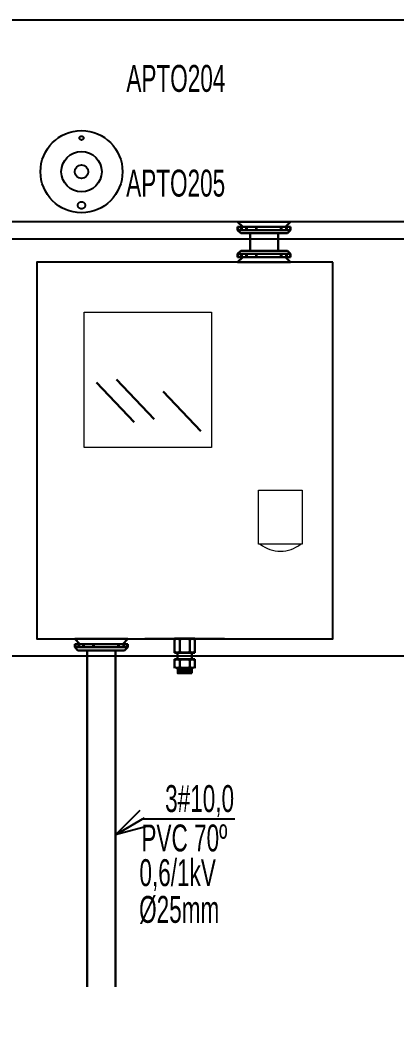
# Model space of a CAD drawing. Header units: millimetres. Extents: x 425 to 646, y 332 to 411.
# Drawn here: x 432.462 to 432.741, y 334.778 to 335.521 of the extents above; entities that cross this region are included whole.
import ezdxf

# ---------------------------------------------------------------- set-up
doc = ezdxf.new("R2010")
doc.units = ezdxf.units.MM
doc.linetypes.add('HIDDEN', pattern=[0.375, 0.25, -0.125])
for name, color, linetype in [('Arquitetura', 7, 'Continuous'), ('Cotas', 1, 'Continuous'), ('Elétrico', 5, 'Continuous'), ('QUADROS_E_CAIXAS', 240, 'Continuous'), ('texto', 7, 'Continuous')]:
    doc.layers.add(name, color=color, linetype=linetype)
doc.layers.add('DI-Fios', color=1, linetype='Continuous', lineweight=30)
doc.styles.add('ARIAL', font='arial.ttf')
doc.dimstyles.new('cota1-10', dxfattribs={"dimtxt": 0.02, "dimasz": 0.025, "dimexe": 0.005, "dimexo": 0.005, "dimgap": 0.005, "dimtad": 0, "dimtih": 1, "dimtoh": 1, "dimdec": 0, "dimlfac": 1000, "dimzin": 4, "dimdsep": 32, "dimtxsty": 'ARIAL', "dimblk": 'OBLIQUE', "dimcen": 0, "dimdle": 0.005, "dimclrd": 256, "dimclre": 256, "dimclrt": 2, "dimadec": 0, "dimazin": 1, "dimtfac": 1, "dimtdec": 0, "dimtix": 1, "dimtofl": 0, "dimtmove": 1, "dimatfit": 3, "dimldrblk": 'OPEN30', "dimfxl": 0, "dimtolj": 1, "dimtzin": 0, "dimlwd": -1, "dimlwe": -1, "dimarcsym": 0})

# ---------------------------------------------------------------- blocks, each defined once
blk = doc.blocks.new('_Oblique')
at = {"color": 0, "linetype": 'ByBlock', "lineweight": -2}
blk.add_line((-0.5, -0.5), (0.5, 0.5), dxfattribs=at)
blk = doc.blocks.new('_Open30')
at = {"color": 0, "linetype": 'ByBlock', "lineweight": -2}
for p, q in [((-1, 0.268), (0, 0)), ((0, 0), (-1, -0.268)), ((0, 0), (-1, 0))]:
    blk.add_line(p, q, dxfattribs=at)

msp = doc.modelspace()

# ---------------------------------------------------------------- hatches: boundary and pattern name
at = {"layer": 'DI-Fios', "linetype": 'Continuous', "lineweight": 0}
for points in [[(432.5889, 335.06063), (432.59067, 335.06063), (432.59166, 335.05964), (432.59166, 335.06088), (432.57666, 335.06088), (432.57666, 335.05964), (432.57765, 335.06063), (432.57942, 335.06063), (432.58041, 335.05964), (432.5814, 335.06063), (432.58692, 335.06063), (432.58791, 335.05964)], [(432.5889, 335.06063), (432.59067, 335.06063), (432.59166, 335.05964), (432.59166, 335.06088), (432.57666, 335.06088), (432.57666, 335.05964), (432.57765, 335.06063), (432.57942, 335.06063), (432.58041, 335.05964), (432.5814, 335.06063), (432.58692, 335.06063), (432.58791, 335.05964)], [(432.59166, 335.05031), (432.59166, 335.05155), (432.59067, 335.05056), (432.5889, 335.05056), (432.58791, 335.05155), (432.58692, 335.05056), (432.5814, 335.05056), (432.58041, 335.05155), (432.57942, 335.05056), (432.57765, 335.05056), (432.57666, 335.05155), (432.57666, 335.05031)]]:
    msp.add_hatch(color=256, dxfattribs=at).paths.add_polyline_path(points)
at = {"layer": 'DI-Fios'}
for points in [[(432.5889, 335.06063), (432.59067, 335.06063), (432.59166, 335.05964), (432.59166, 335.06088), (432.57666, 335.06088), (432.57666, 335.05964), (432.57765, 335.06063), (432.57942, 335.06063), (432.58041, 335.05964), (432.5814, 335.06063), (432.58692, 335.06063), (432.58791, 335.05964)], [(432.59166, 335.05031), (432.59166, 335.05155), (432.59067, 335.05056), (432.5889, 335.05056), (432.58791, 335.05155), (432.58692, 335.05056), (432.5814, 335.05056), (432.58041, 335.05155), (432.57942, 335.05056), (432.57765, 335.05056), (432.57666, 335.05155), (432.57666, 335.05031)]]:
    msp.add_hatch(color=256, dxfattribs=at).paths.add_polyline_path(points)
at = {"layer": 'DI-Fios', "linetype": 'Continuous', "lineweight": 0}
h = msp.add_hatch(color=256, dxfattribs=at)
h.paths.add_polyline_path([(432.59166, 335.03885), (432.59166, 335.04009), (432.59067, 335.0391), (432.5889, 335.0391), (432.58791, 335.04009), (432.58692, 335.0391), (432.5814, 335.0391), (432.58041, 335.04009), (432.57942, 335.0391), (432.57765, 335.0391), (432.57666, 335.04009), (432.57666, 335.03885)])
h.paths.add_polyline_path([(432.57666, 335.0456), (432.57666, 335.04437), (432.57765, 335.04535), (432.57942, 335.04535), (432.58041, 335.04437), (432.5814, 335.04535), (432.58692, 335.04535), (432.58791, 335.04437), (432.5889, 335.04535), (432.59067, 335.04535), (432.59166, 335.04437), (432.59166, 335.0456)])
at = {"layer": 'DI-Fios'}
h = msp.add_hatch(color=256, dxfattribs=at)
h.paths.add_polyline_path([(432.59166, 335.03885), (432.59166, 335.04009), (432.59067, 335.0391), (432.5889, 335.0391), (432.58791, 335.04009), (432.58692, 335.0391), (432.5814, 335.0391), (432.58041, 335.04009), (432.57942, 335.0391), (432.57765, 335.0391), (432.57666, 335.04009), (432.57666, 335.03885)])
h.paths.add_polyline_path([(432.57666, 335.0456), (432.57666, 335.04437), (432.57765, 335.04535), (432.57942, 335.04535), (432.58041, 335.04437), (432.5814, 335.04535), (432.58692, 335.04535), (432.58791, 335.04437), (432.5889, 335.04535), (432.59067, 335.04535), (432.59166, 335.04437), (432.59166, 335.0456)])

# ---------------------------------------------------------------- linework, layer by layer
at = {"layer": 'Arquitetura'}
msp.add_line((432.61375, 335.06063), (432.55458, 335.06063), dxfattribs=at)
at = {"layer": 'Cotas', "color": 3, "linetype": 'HIDDEN', "ltscale": 10}
for p, q in [((434.47666, 335.35783), (431.49181, 335.35783)), ((431.49181, 335.04796), (433.87166, 335.04796))]:
    msp.add_line(p, q, dxfattribs=at)
at = {"layer": 'DI-Fios'}
for p, q in [((432.66292, 335.37063), (432.62347, 335.37063)), ((432.62729, 335.36682), (432.62347, 335.37063)), ((432.66292, 335.36682), (432.62347, 335.36682)), ((432.62347, 335.36682), (432.62347, 335.36446)), ((432.66292, 335.36446), (432.62347, 335.36446)), ((432.62584, 335.3621), (432.62347, 335.36446)), ((432.62393, 335.36682), (432.62393, 335.36446)), ((432.62616, 335.36682), (432.62616, 335.36446)), ((432.62661, 335.36682), (432.62661, 335.36446)), ((432.62978, 335.36682), (432.62978, 335.36446)), ((432.63024, 335.36682), (432.63024, 335.36446)), ((432.63719, 335.36682), (432.63719, 335.36446)), ((432.63764, 335.36682), (432.63764, 335.36446)), ((432.65571, 335.36682), (432.65571, 335.36446)), ((432.65616, 335.36682), (432.65616, 335.36446)), ((432.65911, 335.36682), (432.66292, 335.37063)), ((432.65961, 335.36682), (432.65961, 335.36446)), ((432.66006, 335.36682), (432.66006, 335.36446)), ((432.66056, 335.3621), (432.66292, 335.36446)), ((432.66247, 335.36682), (432.66247, 335.36446)), ((432.66292, 335.36682), (432.66292, 335.36446)), ((432.62584, 335.3621), (432.66056, 335.3621)), ((432.6327, 335.3621), (432.6327, 335.34917)), ((432.6537, 335.3621), (432.6537, 335.34917)), ((432.62584, 335.34917), (432.62347, 335.34681)), ((432.66292, 335.34681), (432.62347, 335.34681)), ((432.62347, 335.34444), (432.62347, 335.34681)), ((432.66292, 335.34444), (432.62347, 335.34444)), ((432.62729, 335.34444), (432.62347, 335.34063)), ((432.62393, 335.34444), (432.62393, 335.34681)), ((432.62584, 335.34917), (432.66056, 335.34917)), ((432.62616, 335.34444), (432.62616, 335.34681)), ((432.62661, 335.34444), (432.62661, 335.34681)), ((432.62978, 335.34444), (432.62978, 335.34681)), ((432.63024, 335.34444), (432.63024, 335.34681)), ((432.63719, 335.34444), (432.63719, 335.34681)), ((432.63764, 335.34444), (432.63764, 335.34681)), ((432.65571, 335.34444), (432.65571, 335.34681)), ((432.65616, 335.34444), (432.65616, 335.34681)), ((432.65911, 335.34444), (432.66292, 335.34063)), ((432.65961, 335.34444), (432.65961, 335.34681)), ((432.66006, 335.34444), (432.66006, 335.34681)), ((432.66056, 335.34917), (432.66292, 335.34681)), ((432.66247, 335.34444), (432.66247, 335.34681)), ((432.66292, 335.34444), (432.66292, 335.34681)), ((432.66292, 335.34063), (432.62347, 335.34063)), ((432.56138, 335.22391), (432.53353, 335.25333)), ((432.54648, 335.22171), (432.51864, 335.25113)), ((432.59604, 335.21512), (432.5682, 335.24454)), ((432.54186, 335.06063), (432.50242, 335.06063)), ((432.50623, 335.05682), (432.50242, 335.06063)), ((432.53805, 335.05682), (432.54186, 335.06063)), ((432.57666, 335.05964), (432.57765, 335.06063)), ((432.57942, 335.06063), (432.57765, 335.06063)), ((432.58041, 335.05964), (432.57941, 335.06064)), ((432.58041, 335.05964), (432.58141, 335.06064)), ((432.58692, 335.06063), (432.5814, 335.06063)), ((432.58791, 335.05964), (432.58691, 335.06064)), ((432.58791, 335.05964), (432.58891, 335.06064)), ((432.5889, 335.06063), (432.59067, 335.06063)), ((432.59166, 335.05964), (432.59067, 335.06063)), ((432.54186, 335.05682), (432.50242, 335.05682)), ((432.50242, 335.05682), (432.50242, 335.05446)), ((432.54186, 335.05446), (432.50242, 335.05446)), ((432.50478, 335.0521), (432.50242, 335.05446)), ((432.50287, 335.05682), (432.50287, 335.05446)), ((432.5051, 335.05682), (432.5051, 335.05446)), ((432.50556, 335.05682), (432.50556, 335.05446)), ((432.50872, 335.05682), (432.50872, 335.05446)), ((432.50918, 335.05682), (432.50918, 335.05446)), ((432.51613, 335.05682), (432.51613, 335.05446)), ((432.51659, 335.05682), (432.51659, 335.05446)), ((432.53465, 335.05682), (432.53465, 335.05446)), ((432.5351, 335.05682), (432.5351, 335.05446)), ((432.53855, 335.05682), (432.53855, 335.05446)), ((432.53901, 335.05682), (432.53901, 335.05446)), ((432.5395, 335.0521), (432.54186, 335.05446)), ((432.54141, 335.05682), (432.54141, 335.05446)), ((432.54186, 335.05682), (432.54186, 335.05446)), ((432.58041, 335.05964), (432.58041, 335.05155)), ((432.58791, 335.05964), (432.58791, 335.05155)), ((432.50478, 335.0521), (432.5395, 335.0521)), ((432.57666, 335.05155), (432.57765, 335.05056)), ((432.57666, 335.04437), (432.57765, 335.04535)), ((432.57942, 335.05056), (432.57765, 335.05056)), ((432.57942, 335.04535), (432.57765, 335.04535)), ((432.58041, 335.05155), (432.57941, 335.05055)), ((432.58041, 335.04437), (432.57941, 335.04537)), ((432.58041, 335.05155), (432.58141, 335.05055)), ((432.58041, 335.04437), (432.58141, 335.04537)), ((432.58692, 335.05056), (432.5814, 335.05056)), ((432.58692, 335.04535), (432.5814, 335.04535)), ((432.58791, 335.05155), (432.58691, 335.05055)), ((432.58791, 335.04437), (432.58691, 335.04537)), ((432.58791, 335.05155), (432.58891, 335.05055)), ((432.58791, 335.04437), (432.58891, 335.04537)), ((432.5889, 335.05056), (432.59067, 335.05056)), ((432.5889, 335.04535), (432.59067, 335.04535)), ((432.59166, 335.05155), (432.59067, 335.05056)), ((432.59166, 335.04437), (432.59067, 335.04535)), ((432.57666, 335.04009), (432.57765, 335.0391)), ((432.57942, 335.0391), (432.57765, 335.0391)), ((432.57881, 335.0381), (432.57881, 335.0391)), ((432.57881, 335.0381), (432.57895, 335.038)), ((432.58952, 335.0381), (432.57881, 335.0381)), ((432.58939, 335.03799), (432.57882, 335.03787)), ((432.57895, 335.03798), (432.57882, 335.03788)), ((432.57882, 335.03787), (432.57895, 335.03777)), ((432.58939, 335.03776), (432.57882, 335.03764)), ((432.57895, 335.03775), (432.57882, 335.03765)), ((432.57882, 335.03763), (432.57895, 335.03754)), ((432.57894, 335.03776), (432.5895, 335.03787)), ((432.57894, 335.03753), (432.5895, 335.03764)), ((432.58041, 335.04009), (432.57941, 335.03909)), ((432.58041, 335.04437), (432.58041, 335.04009)), ((432.58041, 335.04009), (432.58141, 335.03909)), ((432.58692, 335.0391), (432.5814, 335.0391)), ((432.58791, 335.04009), (432.58691, 335.03909)), ((432.58791, 335.04437), (432.58791, 335.04009)), ((432.58791, 335.04009), (432.58891, 335.03909)), ((432.5889, 335.0391), (432.59067, 335.0391)), ((432.58952, 335.0381), (432.58938, 335.038)), ((432.58938, 335.03798), (432.58951, 335.03788)), ((432.58951, 335.03787), (432.58938, 335.03777)), ((432.58938, 335.03775), (432.58951, 335.03765)), ((432.58951, 335.03763), (432.58938, 335.03754)), ((432.58952, 335.0381), (432.58952, 335.0391)), ((432.59166, 335.04009), (432.59067, 335.0391)), ((432.58939, 335.03522), (432.57881, 335.0351)), ((432.57895, 335.03521), (432.57881, 335.0351)), ((432.58939, 335.03753), (432.57882, 335.03741)), ((432.57895, 335.03752), (432.57882, 335.03742)), ((432.57882, 335.0374), (432.57895, 335.0373)), ((432.58939, 335.0373), (432.57882, 335.03718)), ((432.57895, 335.03729), (432.57882, 335.03719)), ((432.57882, 335.03717), (432.57895, 335.03707)), ((432.58939, 335.03707), (432.57882, 335.03695)), ((432.57895, 335.03706), (432.57882, 335.03696)), ((432.57882, 335.03694), (432.57895, 335.03684)), ((432.57895, 335.03683), (432.57882, 335.03673)), ((432.58939, 335.03683), (432.57882, 335.03672)), ((432.57882, 335.03671), (432.57895, 335.03661)), ((432.57895, 335.0366), (432.57882, 335.0365)), ((432.58939, 335.0366), (432.57882, 335.03649)), ((432.57882, 335.03648), (432.57895, 335.03638)), ((432.58939, 335.03637), (432.57882, 335.03626)), ((432.57895, 335.03636), (432.57882, 335.03627)), ((432.57882, 335.03625), (432.57895, 335.03615)), ((432.58939, 335.03614), (432.57882, 335.03603)), ((432.57895, 335.03613), (432.57882, 335.03603)), ((432.57882, 335.03602), (432.57895, 335.03592)), ((432.58939, 335.03591), (432.57882, 335.0358)), ((432.57895, 335.0359), (432.57882, 335.0358)), ((432.57882, 335.03579), (432.57895, 335.03569)), ((432.58939, 335.03568), (432.57882, 335.03556)), ((432.57895, 335.03567), (432.57882, 335.03557)), ((432.57882, 335.03556), (432.57895, 335.03546)), ((432.58939, 335.03545), (432.57882, 335.03533)), ((432.57895, 335.03544), (432.57882, 335.03534)), ((432.57882, 335.03533), (432.57895, 335.03523)), ((432.57894, 335.0373), (432.5895, 335.03741)), ((432.57894, 335.03707), (432.5895, 335.03718)), ((432.57894, 335.03683), (432.5895, 335.03695)), ((432.57894, 335.0366), (432.5895, 335.03672)), ((432.57894, 335.03637), (432.5895, 335.03649)), ((432.57894, 335.03614), (432.5895, 335.03626)), ((432.57894, 335.03591), (432.5895, 335.03603)), ((432.57894, 335.03568), (432.5895, 335.0358)), ((432.57894, 335.03545), (432.5895, 335.03556)), ((432.57894, 335.03522), (432.5895, 335.03533)), ((432.58938, 335.03752), (432.58951, 335.03742)), ((432.58951, 335.0374), (432.58938, 335.0373)), ((432.58938, 335.03729), (432.58951, 335.03719)), ((432.58951, 335.03717), (432.58938, 335.03707)), ((432.58938, 335.03706), (432.58951, 335.03696)), ((432.58951, 335.03694), (432.58938, 335.03684)), ((432.58938, 335.03683), (432.58951, 335.03673)), ((432.58951, 335.03671), (432.58938, 335.03661)), ((432.58938, 335.0366), (432.58951, 335.0365)), ((432.58951, 335.03648), (432.58938, 335.03638)), ((432.58938, 335.03636), (432.58951, 335.03627)), ((432.58951, 335.03625), (432.58938, 335.03615)), ((432.58938, 335.03613), (432.58951, 335.03603)), ((432.58951, 335.03602), (432.58938, 335.03592)), ((432.58938, 335.0359), (432.58951, 335.0358)), ((432.58951, 335.03579), (432.58938, 335.03569)), ((432.58938, 335.03567), (432.58951, 335.03557)), ((432.58951, 335.03556), (432.58938, 335.03546)), ((432.58938, 335.03544), (432.58951, 335.03534)), ((432.58951, 335.03533), (432.58938, 335.03523)), ((432.58938, 335.03521), (432.58952, 335.0351))]:
    msp.add_line(p, q, dxfattribs=at)
at = {"layer": 'DI-Fios', "linetype": 'Continuous', "lineweight": 0}
for p, q in [((432.59166, 335.06088), (432.57666, 335.06088)), ((432.57666, 335.06088), (432.57666, 335.05031)), ((432.59166, 335.06088), (432.57666, 335.06088)), ((432.57666, 335.05964), (432.57765, 335.06063)), ((432.57666, 335.05964), (432.57765, 335.06063)), ((432.57942, 335.06063), (432.57765, 335.06063)), ((432.57942, 335.06063), (432.57765, 335.06063)), ((432.58041, 335.05964), (432.57941, 335.06064)), ((432.58041, 335.05964), (432.57941, 335.06064)), ((432.58041, 335.05964), (432.58141, 335.06064)), ((432.58041, 335.05964), (432.58141, 335.06064)), ((432.58692, 335.06063), (432.5814, 335.06063)), ((432.58692, 335.06063), (432.5814, 335.06063)), ((432.58791, 335.05964), (432.58691, 335.06064)), ((432.58791, 335.05964), (432.58691, 335.06064)), ((432.58791, 335.05964), (432.58891, 335.06064)), ((432.58791, 335.05964), (432.58891, 335.06064)), ((432.5889, 335.06063), (432.59067, 335.06063)), ((432.5889, 335.06063), (432.59067, 335.06063)), ((432.59166, 335.05964), (432.59067, 335.06063)), ((432.59166, 335.05964), (432.59067, 335.06063)), ((432.59166, 335.06088), (432.59166, 335.05031)), ((432.58041, 335.05964), (432.58041, 335.05155)), ((432.58791, 335.05964), (432.58791, 335.05155)), ((432.57666, 335.05155), (432.57765, 335.05056)), ((432.59166, 335.05031), (432.57666, 335.05031)), ((432.57666, 335.0456), (432.57666, 335.03885)), ((432.59166, 335.0456), (432.57666, 335.0456)), ((432.57666, 335.04437), (432.57765, 335.04535)), ((432.57942, 335.05056), (432.57765, 335.05056)), ((432.57942, 335.04535), (432.57765, 335.04535)), ((432.57881, 335.0456), (432.57881, 335.05031)), ((432.58041, 335.05155), (432.57941, 335.05055)), ((432.58041, 335.04437), (432.57941, 335.04537)), ((432.58041, 335.05155), (432.58141, 335.05055)), ((432.58041, 335.04437), (432.58141, 335.04537)), ((432.58692, 335.05056), (432.5814, 335.05056)), ((432.58692, 335.04535), (432.5814, 335.04535)), ((432.58791, 335.05155), (432.58691, 335.05055)), ((432.58791, 335.04437), (432.58691, 335.04537)), ((432.58791, 335.05155), (432.58891, 335.05055)), ((432.58791, 335.04437), (432.58891, 335.04537)), ((432.5889, 335.05056), (432.59067, 335.05056)), ((432.5889, 335.04535), (432.59067, 335.04535)), ((432.58952, 335.0456), (432.58952, 335.05056)), ((432.59166, 335.05155), (432.59067, 335.05056)), ((432.59166, 335.04437), (432.59067, 335.04535)), ((432.59166, 335.0456), (432.59166, 335.03885)), ((432.57666, 335.04009), (432.57765, 335.0391)), ((432.57942, 335.0391), (432.57765, 335.0391)), ((432.57881, 335.0381), (432.57881, 335.0391)), ((432.58952, 335.0381), (432.57881, 335.0381)), ((432.57881, 335.0381), (432.57895, 335.038)), ((432.58939, 335.03799), (432.57882, 335.03787)), ((432.57895, 335.03798), (432.57882, 335.03788)), ((432.57882, 335.03787), (432.57895, 335.03777)), ((432.58939, 335.03776), (432.57882, 335.03764)), ((432.57895, 335.03775), (432.57882, 335.03765)), ((432.57882, 335.03763), (432.57895, 335.03754)), ((432.57894, 335.03776), (432.5895, 335.03787)), ((432.57894, 335.03753), (432.5895, 335.03764)), ((432.58041, 335.04009), (432.57941, 335.03909)), ((432.58041, 335.04437), (432.58041, 335.04009)), ((432.58041, 335.04009), (432.58141, 335.03909)), ((432.58692, 335.0391), (432.5814, 335.0391)), ((432.58791, 335.04009), (432.58691, 335.03909)), ((432.58791, 335.04437), (432.58791, 335.04009)), ((432.58791, 335.04009), (432.58891, 335.03909)), ((432.5889, 335.0391), (432.59067, 335.0391)), ((432.58952, 335.0381), (432.58938, 335.038)), ((432.58938, 335.03798), (432.58951, 335.03788)), ((432.58951, 335.03787), (432.58938, 335.03777)), ((432.58938, 335.03775), (432.58951, 335.03765)), ((432.58951, 335.03763), (432.58938, 335.03754)), ((432.58952, 335.0381), (432.58952, 335.0391)), ((432.59166, 335.04009), (432.59067, 335.0391)), ((432.58939, 335.03522), (432.57881, 335.0351)), ((432.57895, 335.03521), (432.57881, 335.0351)), ((432.58939, 335.03753), (432.57882, 335.03741)), ((432.57895, 335.03752), (432.57882, 335.03742)), ((432.57882, 335.0374), (432.57895, 335.0373)), ((432.58939, 335.0373), (432.57882, 335.03718)), ((432.57895, 335.03729), (432.57882, 335.03719)), ((432.57882, 335.03717), (432.57895, 335.03707)), ((432.58939, 335.03707), (432.57882, 335.03695)), ((432.57895, 335.03706), (432.57882, 335.03696)), ((432.57882, 335.03694), (432.57895, 335.03684)), ((432.58939, 335.03683), (432.57882, 335.03672)), ((432.57895, 335.03683), (432.57882, 335.03673)), ((432.57882, 335.03671), (432.57895, 335.03661)), ((432.58939, 335.0366), (432.57882, 335.03649)), ((432.57895, 335.0366), (432.57882, 335.0365)), ((432.57882, 335.03648), (432.57895, 335.03638)), ((432.58939, 335.03637), (432.57882, 335.03626)), ((432.57895, 335.03636), (432.57882, 335.03627)), ((432.57882, 335.03625), (432.57895, 335.03615)), ((432.58939, 335.03614), (432.57882, 335.03603)), ((432.57895, 335.03613), (432.57882, 335.03603)), ((432.57882, 335.03602), (432.57895, 335.03592)), ((432.58939, 335.03591), (432.57882, 335.0358)), ((432.57895, 335.0359), (432.57882, 335.0358)), ((432.57882, 335.03579), (432.57895, 335.03569)), ((432.58939, 335.03568), (432.57882, 335.03556)), ((432.57895, 335.03567), (432.57882, 335.03557)), ((432.57882, 335.03556), (432.57895, 335.03546)), ((432.58939, 335.03545), (432.57882, 335.03533)), ((432.57895, 335.03544), (432.57882, 335.03534)), ((432.57882, 335.03533), (432.57895, 335.03523)), ((432.57894, 335.0373), (432.5895, 335.03741)), ((432.57894, 335.03707), (432.5895, 335.03718)), ((432.57894, 335.03683), (432.5895, 335.03695)), ((432.57894, 335.0366), (432.5895, 335.03672)), ((432.57894, 335.03637), (432.5895, 335.03649)), ((432.57894, 335.03614), (432.5895, 335.03626)), ((432.57894, 335.03591), (432.5895, 335.03603)), ((432.57894, 335.03568), (432.5895, 335.0358)), ((432.57894, 335.03545), (432.5895, 335.03556)), ((432.57894, 335.03522), (432.5895, 335.03533)), ((432.58938, 335.03752), (432.58951, 335.03742)), ((432.58951, 335.0374), (432.58938, 335.0373)), ((432.58938, 335.03729), (432.58951, 335.03719)), ((432.58951, 335.03717), (432.58938, 335.03707)), ((432.58938, 335.03706), (432.58951, 335.03696)), ((432.58951, 335.03694), (432.58938, 335.03684)), ((432.58938, 335.03683), (432.58951, 335.03673)), ((432.58951, 335.03671), (432.58938, 335.03661)), ((432.58938, 335.0366), (432.58951, 335.0365)), ((432.58951, 335.03648), (432.58938, 335.03638)), ((432.58938, 335.03636), (432.58951, 335.03627)), ((432.58951, 335.03625), (432.58938, 335.03615)), ((432.58938, 335.03613), (432.58951, 335.03603)), ((432.58951, 335.03602), (432.58938, 335.03592)), ((432.58938, 335.0359), (432.58951, 335.0358)), ((432.58951, 335.03579), (432.58938, 335.03569)), ((432.58938, 335.03567), (432.58951, 335.03557)), ((432.58951, 335.03556), (432.58938, 335.03546)), ((432.58938, 335.03544), (432.58951, 335.03534)), ((432.58951, 335.03533), (432.58938, 335.03523)), ((432.58938, 335.03521), (432.58952, 335.0351))]:
    msp.add_line(p, q, dxfattribs=at)
at = {"layer": 'DI-Fios', "linetype": 'Continuous'}
for p, q in [((432.59166, 335.06088), (432.57666, 335.06088)), ((432.57666, 335.06088), (432.57666, 335.05031)), ((432.59166, 335.06088), (432.59166, 335.05031)), ((432.59166, 335.05031), (432.57666, 335.05031)), ((432.57666, 335.0456), (432.57666, 335.03885)), ((432.59166, 335.0456), (432.57666, 335.0456)), ((432.57881, 335.0456), (432.57881, 335.05031)), ((432.58952, 335.0456), (432.58952, 335.05056)), ((432.59166, 335.0456), (432.59166, 335.03885))]:
    msp.add_line(p, q, dxfattribs=at)
at = {"layer": 'DI-Fios', "linetype": 'HIDDEN'}
for p, q in [((432.51164, 335.0521), (432.51164, 334.77817)), ((432.53264, 335.0521), (432.53264, 334.77817))]:
    msp.add_line(p, q, dxfattribs=at)
at = {"layer": 'DI-Fios', "linetype": 'Continuous', "lineweight": 0}
for points in [[(432.60395, 335.20285), (432.50945, 335.20285), (432.50945, 335.30351), (432.60395, 335.30351)], [(432.67157, 335.13111), (432.63907, 335.13111), (432.63907, 335.17111), (432.67157, 335.17111)]]:
    msp.add_lwpolyline(points, close=True, dxfattribs=at)
for centre, radius, start, end in [((432.65532, 335.14956), 0.02378, 230.88257, 309.11743), ((432.57882, 335.03787), 0.00001, 127.97542, 232.02458), ((432.57882, 335.03764), 0.00001, 127.97542, 232.02458), ((432.57894, 335.03799), 0.00001, 307.97542, 52.02458), ((432.57894, 335.03776), 0.00001, 307.97542, 52.02458), ((432.57894, 335.03753), 0.00001, 307.97542, 52.02458), ((432.58939, 335.03799), 0.00001, 127.97542, 232.02458), ((432.58939, 335.03776), 0.00001, 127.97542, 232.02458), ((432.58939, 335.03753), 0.00001, 127.97542, 232.02458), ((432.5895, 335.03787), 0.00001, 307.97542, 52.02458), ((432.5895, 335.03764), 0.00001, 307.97542, 52.02458), ((432.57882, 335.03741), 0.00001, 127.97542, 232.02458), ((432.57882, 335.03718), 0.00001, 127.97542, 232.02458), ((432.57882, 335.03695), 0.00001, 127.97542, 232.02458), ((432.57882, 335.03672), 0.00001, 127.97542, 232.02458), ((432.57882, 335.03649), 0.00001, 127.97542, 232.02458), ((432.57882, 335.03626), 0.00001, 127.97542, 232.02458), ((432.57882, 335.03603), 0.00001, 127.97542, 232.02458), ((432.57882, 335.0358), 0.00001, 127.97542, 232.02458), ((432.57882, 335.03556), 0.00001, 127.97542, 232.02458), ((432.57882, 335.03533), 0.00001, 127.97542, 232.02458), ((432.57894, 335.0373), 0.00001, 307.97542, 52.02458), ((432.57894, 335.03707), 0.00001, 307.97542, 52.02458), ((432.57894, 335.03683), 0.00001, 307.97542, 52.02458), ((432.57894, 335.0366), 0.00001, 307.97542, 52.02458), ((432.57894, 335.03637), 0.00001, 307.97542, 52.02458), ((432.57894, 335.03614), 0.00001, 307.97542, 52.02458), ((432.57894, 335.03591), 0.00001, 307.97542, 52.02458), ((432.57894, 335.03568), 0.00001, 307.97542, 52.02458), ((432.57894, 335.03545), 0.00001, 307.97542, 52.02458), ((432.57894, 335.03522), 0.00001, 307.97542, 52.02458), ((432.58939, 335.0373), 0.00001, 127.97542, 232.02458), ((432.58939, 335.03707), 0.00001, 127.97542, 232.02458), ((432.58939, 335.03683), 0.00001, 127.97542, 232.02458), ((432.58939, 335.0366), 0.00001, 127.97542, 232.02458), ((432.58939, 335.03637), 0.00001, 127.97542, 232.02458), ((432.58939, 335.03614), 0.00001, 127.97542, 232.02458), ((432.58939, 335.03591), 0.00001, 127.97542, 232.02458), ((432.58939, 335.03568), 0.00001, 127.97542, 232.02458), ((432.58939, 335.03545), 0.00001, 127.97542, 232.02458), ((432.58939, 335.03522), 0.00001, 127.97542, 232.02458), ((432.5895, 335.03741), 0.00001, 307.97542, 52.02458), ((432.5895, 335.03718), 0.00001, 307.97542, 52.02458), ((432.5895, 335.03695), 0.00001, 307.97542, 52.02458), ((432.5895, 335.03672), 0.00001, 307.97542, 52.02458), ((432.5895, 335.03649), 0.00001, 307.97542, 52.02458), ((432.5895, 335.03626), 0.00001, 307.97542, 52.02458), ((432.5895, 335.03603), 0.00001, 307.97542, 52.02458), ((432.5895, 335.0358), 0.00001, 307.97542, 52.02458), ((432.5895, 335.03556), 0.00001, 307.97542, 52.02458), ((432.5895, 335.03533), 0.00001, 307.97542, 52.02458)]:
    msp.add_arc(centre, radius, start, end, dxfattribs=at)
at = {"layer": 'DI-Fios'}
for centre, start, end in [((432.57882, 335.03787), 127.97542, 232.02458), ((432.57882, 335.03764), 127.97542, 232.02458), ((432.57894, 335.03799), 307.97542, 52.02458), ((432.57894, 335.03776), 307.97542, 52.02458), ((432.57894, 335.03753), 307.97542, 52.02458), ((432.58939, 335.03799), 127.97542, 232.02458), ((432.58939, 335.03776), 127.97542, 232.02458), ((432.58939, 335.03753), 127.97542, 232.02458), ((432.5895, 335.03787), 307.97542, 52.02458), ((432.5895, 335.03764), 307.97542, 52.02458), ((432.57882, 335.03741), 127.97542, 232.02458), ((432.57882, 335.03718), 127.97542, 232.02458), ((432.57882, 335.03695), 127.97542, 232.02458), ((432.57882, 335.03672), 127.97542, 232.02458), ((432.57882, 335.03649), 127.97542, 232.02458), ((432.57882, 335.03626), 127.97542, 232.02458), ((432.57882, 335.03603), 127.97542, 232.02458), ((432.57882, 335.0358), 127.97542, 232.02458), ((432.57882, 335.03556), 127.97542, 232.02458), ((432.57882, 335.03533), 127.97542, 232.02458), ((432.57894, 335.0373), 307.97542, 52.02458), ((432.57894, 335.03707), 307.97542, 52.02458), ((432.57894, 335.03683), 307.97542, 52.02458), ((432.57894, 335.0366), 307.97542, 52.02458), ((432.57894, 335.03637), 307.97542, 52.02458), ((432.57894, 335.03614), 307.97542, 52.02458), ((432.57894, 335.03591), 307.97542, 52.02458), ((432.57894, 335.03568), 307.97542, 52.02458), ((432.57894, 335.03545), 307.97542, 52.02458), ((432.57894, 335.03522), 307.97542, 52.02458), ((432.58939, 335.0373), 127.97542, 232.02458), ((432.58939, 335.03707), 127.97542, 232.02458), ((432.58939, 335.03683), 127.97542, 232.02458), ((432.58939, 335.0366), 127.97542, 232.02458), ((432.58939, 335.03637), 127.97542, 232.02458), ((432.58939, 335.03614), 127.97542, 232.02458), ((432.58939, 335.03591), 127.97542, 232.02458), ((432.58939, 335.03568), 127.97542, 232.02458), ((432.58939, 335.03545), 127.97542, 232.02458), ((432.58939, 335.03522), 127.97542, 232.02458), ((432.5895, 335.03741), 307.97542, 52.02458), ((432.5895, 335.03718), 307.97542, 52.02458), ((432.5895, 335.03695), 307.97542, 52.02458), ((432.5895, 335.03672), 307.97542, 52.02458), ((432.5895, 335.03649), 307.97542, 52.02458), ((432.5895, 335.03626), 307.97542, 52.02458), ((432.5895, 335.03603), 307.97542, 52.02458), ((432.5895, 335.0358), 307.97542, 52.02458), ((432.5895, 335.03556), 307.97542, 52.02458), ((432.5895, 335.03533), 307.97542, 52.02458)]:
    msp.add_arc(centre, 0.00001, start, end, dxfattribs=at)
at = {"layer": 'Elétrico'}
for points in [[(432.74916, 335.37063), (431.49916, 335.37063), (431.49916, 335.52063), (432.74916, 335.52063)], [(432.69416, 335.34063), (432.47416, 335.34063), (432.47416, 335.06063), (432.69416, 335.06063)]]:
    msp.add_lwpolyline(points, close=True, dxfattribs=at)
at = {"layer": 'QUADROS_E_CAIXAS', "color": 7, "linetype": 'Continuous', "ltscale": 0.1}
for centre, radius in [((432.50741, 335.4079), 0.0305), ((432.50741, 335.4329), 0.0015), ((432.50741, 335.4079), 0.015), ((432.50741, 335.4079), 0.005)]:
    msp.add_circle(centre, radius, dxfattribs=at)
at = {"layer": 'QUADROS_E_CAIXAS', "color": 7, "linetype": 'HIDDEN', "ltscale": 0.1}
msp.add_circle((432.50741, 335.3829), 0.0027, dxfattribs=at)

# ---------------------------------------------------------------- texts
at = {"layer": 'texto', "style": 'ARIAL', "width": 0.6}
for s, p in [('APTO204', (432.54078, 335.46723)), ('APTO205', (432.54064, 335.38939)), ('3#10,0', (432.56958, 334.93201)), ('PVC 70º', (432.55196, 334.90272)), ('0,6/1kV', (432.55049, 334.87695)), ('%%C25mm', (432.55026, 334.84965))]:
    msp.add_text(s, height=0.02, dxfattribs=at).set_placement(p)

# ---------------------------------------------------------------- leaders
at = {"layer": 'Arquitetura'}
msp.add_leader([(432.53264, 334.91513), (432.55288, 334.92682), (432.62152, 334.92682)], dimstyle='cota1-10', override={"dimgap": 0.005, "dimtad": 0}, dxfattribs=at)

doc.saveas('drawing.dxf')
